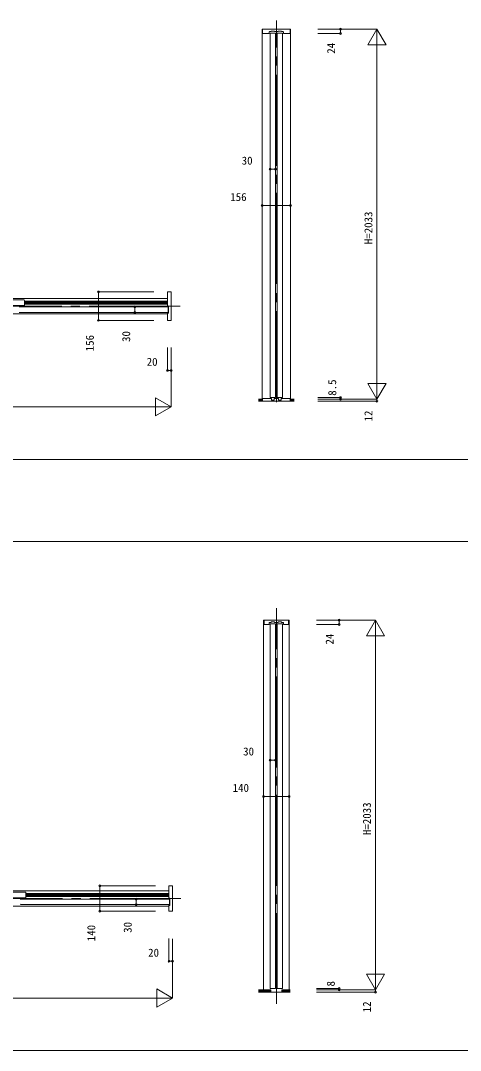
# Model space of a CAD drawing. Units: millimetres, scale not verified. Extents: x -14341 to 14341, y -10000 to 10000.
# Drawn here: x 144 to 2562, y -10000 to -4340 of the extents above; entities that cross this region are included whole.
import ezdxf
from ezdxf.enums import TextEntityAlignment as Align

# ---------------------------------------------------------------- set-up
doc = ezdxf.new("R2010")
doc.units = ezdxf.units.MM
doc.header["$LTSCALE"] = 50
doc.linetypes.add('USER1', pattern=[13, 10, -1, 1, -1])
for name, color, linetype, lineweight in [('0-1_YKK_F1', 7, 'Continuous', 18), ('0-4_YKK_N1', 2, 'Continuous', 18), ('0-5_YKK_B1', 4, 'Continuous', 18), ('0-6_YKK_Z1', 7, 'Continuous', 18)]:
    doc.layers.add(name, color=color, linetype=linetype, lineweight=lineweight)
doc.styles.add('ＭＳ ゴシック', font='')
doc.styles.get('ＭＳ ゴシック').set_extended_font_data('MS Gothic')

msp = doc.modelspace()

# ---------------------------------------------------------------- linework, layer by layer
at = {"layer": '0-1_YKK_F1'}
for p, q in [((-14340.51, -6752.5), (14159.49, -6752.5)), ((-14340.51, -7202.5), (14159.49, -7202.5)), ((-14340.51, -10000), (14340.51, -10000))]:
    msp.add_line(p, q, dxfattribs=at)
at = {"layer": '0-4_YKK_N1'}
for p, q in [((1777.99, -4387.5), (2102.99, -4387.5)), ((1777.99, -4411.5), (1902.99, -4411.5)), ((1902.99, -4387.5), (1902.99, -4411.5)), ((2052.99, -4474.1), (2102.99, -4387.5)), ((2102.99, -6420.5), (2102.99, -4387.5)), ((2102.99, -4387.5), (2152.99, -4474.1)), ((2052.99, -4474.1), (2152.99, -4474.1)), ((1515.99, -5156.88), (1545.99, -5156.88)), ((1471.99, -5356.88), (1627.99, -5356.88)), ((571.99, -5987.5), (571.99, -5831.5)), ((876.99, -5831.5), (571.99, -5831.5)), ((771.99, -5943.5), (771.99, -5913.5)), ((876.99, -5987.5), (571.99, -5987.5)), ((971.99, -6137.5), (971.99, -6462.5)), ((2052.99, -6333.9), (2152.99, -6333.9)), ((2052.99, -6333.9), (2102.99, -6420.5)), ((2102.99, -6420.5), (2152.99, -6333.9)), ((885.39, -6412.5), (885.39, -6512.5)), ((885.39, -6412.5), (971.99, -6462.5)), ((1777.99, -6420.5), (2102.99, -6420.5)), ((1777.99, -6432.5), (2102.99, -6432.5)), ((2102.99, -6420.5), (2102.99, -6432.5)), ((-2284.01, -6462.5), (971.99, -6462.5)), ((885.39, -6512.5), (971.99, -6462.5)), ((1769.99, -7635), (2094.99, -7635)), ((1894.99, -7635), (1894.99, -7659)), ((2044.99, -7721.6), (2094.99, -7635)), ((2094.99, -9668), (2094.99, -7635)), ((2094.99, -7635), (2144.99, -7721.6)), ((1769.99, -7659), (1894.99, -7659)), ((2044.99, -7721.6), (2144.99, -7721.6)), ((1515.99, -8404.38), (1545.99, -8404.38)), ((1479.99, -8604.38), (1619.99, -8604.38)), ((579.99, -9235), (579.99, -9095)), ((884.99, -9095), (579.99, -9095)), ((779.99, -9199), (779.99, -9169)), ((884.99, -9235), (579.99, -9235)), ((979.99, -9387.13), (979.99, -9712.13)), ((2044.99, -9581.4), (2144.99, -9581.4)), ((2044.99, -9581.4), (2094.99, -9668)), ((2094.99, -9668), (2144.99, -9581.4)), ((893.39, -9662.13), (893.39, -9762.13)), ((893.39, -9662.13), (979.99, -9712.13)), ((1769.99, -9668), (2094.99, -9668)), ((2094.99, -9668), (2094.99, -9680)), ((-2276.01, -9712.13), (979.99, -9712.13)), ((893.39, -9762.13), (979.99, -9712.13)), ((1769.99, -9680), (2094.99, -9680))]:
    msp.add_line(p, q, dxfattribs=at)
for points in [[(951.99, -6137.5), (951.99, -6262.5), (971.99, -6262.5)], [(1777.99, -6412), (1902.99, -6412), (1902.99, -6420.5)], [(959.99, -9385), (959.99, -9510), (979.99, -9510)], [(1769.99, -9660), (1894.99, -9660), (1894.99, -9668)]]:
    msp.add_lwpolyline(points, dxfattribs=at)
for centre in [(1902.99, -4387.5), (1902.99, -4411.5), (1515.99, -5156.88), (1545.99, -5156.88), (1471.99, -5356.88), (1627.99, -5356.88), (571.99, -5831.5), (771.99, -5913.5), (771.99, -5943.5), (571.99, -5987.5), (951.99, -6262.5), (971.99, -6262.5), (1902.99, -6412), (1902.99, -6420.5), (2102.99, -6432.5), (1894.99, -7635), (1894.99, -7659), (1515.99, -8404.38), (1545.99, -8404.38), (1479.99, -8604.38), (1619.99, -8604.38), (579.99, -9095), (779.99, -9169), (779.99, -9199), (579.99, -9235), (959.99, -9510), (979.99, -9510), (1894.99, -9660), (1894.99, -9668), (2094.99, -9680)]:
    msp.add_circle(centre, 5, dxfattribs=at)
at = {"layer": '0-5_YKK_B1'}
for p, q in [((1471.99, -4387.5), (1471.99, -6420.5)), ((1471.99, -4387.5), (1627.99, -4387.5)), ((1515.99, -6412), (1515.99, -4408.5)), ((1553.99, -6412), (1553.99, -4408.5)), ((1583.99, -4408.5), (1553.99, -4408.5)), ((1583.99, -6412), (1583.99, -4408.5)), ((1627.99, -4387.5), (1627.99, -6420.5)), ((950.99, -5868), (-2263.01, -5868)), ((-652.01, -5875.5), (163.99, -5875.5)), ((163.99, -5875.5), (165.99, -5877.5)), ((165.99, -5903.5), (165.99, -5877.5)), ((165.99, -5882), (950.99, -5882)), ((165.99, -5884.6), (950.99, -5884.6)), ((950.99, -5868), (950.99, -5913.5)), ((951.99, -5833.5), (951.99, -5907.5)), ((-652.01, -5905.5), (163.99, -5905.5)), ((137.49, -5913.5), (953.49, -5913.5)), ((165.99, -5903.5), (163.99, -5905.5)), ((165.99, -5888.8), (950.99, -5888.8)), ((165.99, -5892.2), (950.99, -5892.2)), ((165.99, -5896.4), (950.99, -5896.4)), ((165.99, -5899), (950.99, -5899)), ((952.99, -5908.5), (954.99, -5908.5)), ((953.49, -5913.5), (955.49, -5915.5)), ((953.49, -5943.5), (955.49, -5941.5)), ((955.49, -5941.5), (955.49, -5915.5)), ((956.99, -5910.5), (956.99, -5946.5)), ((950.99, -5951), (-2263.01, -5951)), ((137.49, -5943.5), (953.49, -5943.5)), ((950.99, -5943.5), (950.99, -5951)), ((951.99, -5949.5), (951.99, -5985.5)), ((954.99, -5948.5), (952.99, -5948.5)), ((1515.99, -6412), (1545.99, -6412)), ((1553.99, -6412), (1583.99, -6412)), ((1625.49, -6432.5), (1625.49, -6419.5)), ((1479.99, -7635), (1619.99, -7635)), ((1479.99, -7635), (1479.99, -9668)), ((1619.99, -7635), (1619.99, -9668)), ((1515.99, -9660), (1515.99, -7656)), ((1553.99, -9660), (1553.99, -7656)), ((1583.99, -7656), (1553.99, -7656)), ((1583.99, -9660), (1583.99, -7656)), ((959.99, -9097), (959.99, -9163)), ((958.99, -9123.5), (-2255.01, -9123.5)), ((171.99, -9131), (-644.01, -9131)), ((-644.01, -9161), (171.99, -9161)), ((143.49, -9171), (145.49, -9169)), ((961.49, -9169), (145.49, -9169)), ((171.99, -9131), (173.99, -9133)), ((173.99, -9159), (171.99, -9161)), ((173.99, -9159), (173.99, -9133)), ((958.99, -9137.5), (173.99, -9137.5)), ((173.99, -9140.1), (958.99, -9140.1)), ((173.99, -9144.3), (958.99, -9144.3)), ((173.99, -9147.7), (958.99, -9147.7)), ((173.99, -9151.9), (958.99, -9151.9)), ((958.99, -9154.5), (173.99, -9154.5)), ((958.99, -9123.5), (958.99, -9169)), ((960.99, -9164), (962.99, -9164)), ((961.49, -9169), (963.49, -9171)), ((964.99, -9166), (964.99, -9202)), ((958.99, -9206.5), (-2255.01, -9206.5)), ((145.49, -9199), (143.49, -9197)), ((145.49, -9199), (961.49, -9199)), ((958.99, -9199), (958.99, -9206.5)), ((959.99, -9205), (959.99, -9233)), ((962.99, -9204), (960.99, -9204)), ((961.49, -9199), (963.49, -9197)), ((963.49, -9197), (963.49, -9171)), ((1515.99, -9660), (1545.99, -9660)), ((1553.99, -9660), (1583.99, -9660))]:
    msp.add_line(p, q, dxfattribs=at)
for points in [[(1625.49, -4409.5), (1625.49, -4387.5), (1474.49, -4387.5), (1474.49, -4409.5)], [(1476.49, -4411.5), (1510.79, -4411.5), (1511.29, -4411), (1511.29, -4402.3)], [(1513.29, -4400.3), (1521.49, -4400.3), (1521.49, -4397.5), (1540.49, -4397.5), (1540.49, -4400.3), (1559.49, -4400.3), (1559.49, -4397.5), (1578.49, -4397.5), (1578.49, -4400.3), (1586.69, -4400.3)], [(1545.99, -6412), (1545.99, -4408.5), (1515.99, -4408.5)], [(1588.69, -4402.3), (1588.69, -4411), (1589.19, -4411.5), (1623.49, -4411.5)], [(953.99, -5987.5), (971.99, -5987.5), (971.99, -5962.5), (971.99, -5856.5), (971.99, -5831.5), (953.99, -5831.5)], [(1474.49, -6419.5), (1474.49, -6432.5), (1481.49, -6432.5), (1618.49, -6432.5), (1625.49, -6432.5)], [(1623.49, -6417.5), (1576.69, -6417.5), (1576.19, -6418), (1576.19, -6424.2), (1576.19, -6425.3), (1561.79, -6425.3), (1561.79, -6424.2), (1561.79, -6418), (1561.29, -6417.5), (1538.69, -6417.5), (1538.19, -6418), (1538.19, -6424.2), (1538.19, -6425.3), (1523.79, -6425.3), (1523.79, -6424.2), (1523.79, -6418), (1523.29, -6417.5), (1476.49, -6417.5)], [(1617.49, -7657), (1617.49, -7635), (1482.49, -7635), (1482.49, -7657)], [(1484.49, -7659), (1510.79, -7659), (1511.29, -7658.5), (1511.29, -7649.8)], [(1513.29, -7647.8), (1521.49, -7647.8), (1521.49, -7645), (1540.49, -7645), (1540.49, -7647.8), (1559.49, -7647.8), (1559.49, -7645), (1578.49, -7645), (1578.49, -7647.8), (1586.69, -7647.8)], [(1545.99, -9660), (1545.99, -7656), (1515.99, -7656)], [(1588.69, -7649.8), (1588.69, -7658.5), (1589.19, -7659), (1615.49, -7659)], [(961.99, -9235), (979.99, -9235), (979.99, -9233), (979.99, -9097), (979.99, -9095), (961.99, -9095)]]:
    msp.add_lwpolyline(points, dxfattribs=at)
for centre, radius, start, end in [((1476.49, -4409.5), 2, 180.00001, 270.00001), ((1513.29, -4402.3), 2, 90, 180), ((1586.69, -4402.3), 2, 0, 90), ((1623.49, -4409.5), 2, 270, 0), ((953.99, -5833.5), 2, 90, 180), ((952.99, -5907.5), 1, 180, 270), ((954.99, -5910.5), 2, 0, 90), ((952.99, -5949.5), 1, 90, 180), ((953.99, -5985.5), 2, 180, 270), ((954.99, -5946.5), 2, 270, 0), ((1476.49, -6419.5), 2, 90, 180), ((1623.49, -6419.5), 2, 0, 90), ((1484.49, -7657), 2, 180.00001, 270.00001), ((1513.29, -7649.8), 2, 90, 180), ((1586.69, -7649.8), 2, 0, 90), ((1615.49, -7657), 2, 270, 0), ((961.99, -9097), 2, 90, 180), ((960.99, -9163), 1, 180, 270), ((962.99, -9166), 2, 0, 90), ((960.99, -9205), 1, 90, 180), ((962.99, -9202), 2, 270, 0), ((961.99, -9233), 2, 180, 270)]:
    msp.add_arc(centre, radius, start, end, dxfattribs=at)
at = {"layer": '0-6_YKK_Z1', "linetype": 'USER1'}
for p, q in [((1549.99, -6437.5), (1549.99, -4340)), ((1020.58, -5909.5), (-2331.51, -5909.5)), ((1549.99, -9744.82), (1549.99, -7570.08)), ((1024.79, -9165), (-2323.51, -9165))]:
    msp.add_line(p, q, dxfattribs=at)
at = {"layer": '0-6_YKK_Z1'}
for p, q in [((1452.07, -6420.5), (1474.49, -6420.5)), ((1474.49, -6423.5), (1452.07, -6423.5)), ((1474.49, -6426.5), (1452.07, -6426.5)), ((1474.49, -6429.5), (1452.07, -6429.5)), ((1452.07, -6432.5), (1647.91, -6432.5)), ((1647.91, -6420.5), (1625.49, -6420.5)), ((1625.49, -6423.5), (1647.91, -6423.5)), ((1625.49, -6426.5), (1647.91, -6426.5)), ((1625.49, -6429.5), (1647.91, -6429.5)), ((1452.07, -9668), (1518.99, -9668)), ((1452.07, -9670.4), (1518.99, -9670.4)), ((1452.07, -9672.8), (1518.99, -9672.8)), ((1452.07, -9675.2), (1518.99, -9675.2)), ((1452.07, -9677.6), (1518.99, -9677.6)), ((1518.99, -9668), (1518.99, -9680)), ((1625.4, -9670.4), (1580.99, -9670.4)), ((1625.4, -9672.8), (1580.99, -9672.8)), ((1625.4, -9675.2), (1580.99, -9675.2)), ((1625.4, -9677.6), (1580.99, -9677.6)), ((1625.4, -9680), (1452.07, -9680))]:
    msp.add_line(p, q, dxfattribs=at)
msp.add_lwpolyline([(1625.4, -9668), (1580.99, -9668), (1580.99, -9680)], dxfattribs=at)

# ---------------------------------------------------------------- texts
at = {"layer": '0-4_YKK_N1', "color": 7, "style": 'ＭＳ ゴシック'}
for s, p in [('24', (1886.12, -4522.03)), ('H=2033', (2090.99, -5569)), ('30', (759.99, -6106.25)), ('156', (559.99, -6157.57)), ('8.5', (1892.24, -6401.99)), ('12', (2090.99, -6543.16)), ('24', (1878.12, -7769.53)), ('H=2033', (2082.99, -8816.5)), ('140', (567.99, -9400.07)), ('30', (767.99, -9353.75)), ('8', (1884.24, -9648.49)), ('12', (2082.99, -9790.66))]:
    msp.add_text(s, height=43.99, rotation=90, dxfattribs=at).set_placement(p, align=Align.BOTTOM_LEFT)
for s, p in [('30', (1359.56, -5144.88)), ('156', (1296.82, -5344.88)), ('20', (837.4, -6250.5)), ('30', (1367.56, -8392.38)), ('140', (1309.82, -8592.38)), ('20', (845.4, -9498))]:
    msp.add_text(s, height=43.99, dxfattribs=at).set_placement(p, align=Align.BOTTOM_LEFT)

doc.saveas('drawing.dxf')
